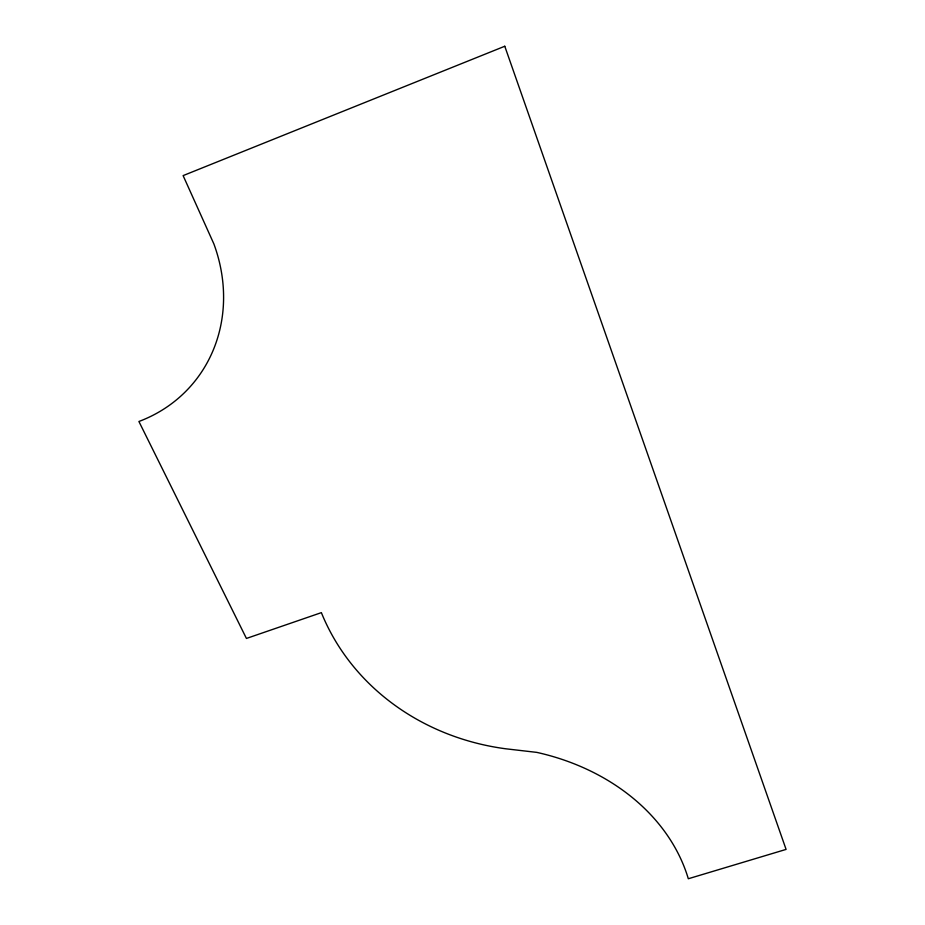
<?xml version="1.0" encoding="UTF-8"?>
<svg xmlns="http://www.w3.org/2000/svg" width="925" height="925" viewBox="0 0 925 925"><rect width="100%" height="100%" fill="white"/><g stroke="black" fill="none" stroke-linecap="round" stroke-linejoin="round"><path stroke-width="1.39" d="M504.772 46.25L183.115 175.611L213.86 243.876A158.626 142.08 41.1 0 1 138.912 421.488L246.432 638.447L321.368 612.639A238.315 217.468 -6.7 0 0 505.744 748.788L536.801 752.383A213.999 172.883 0.2 0 1 688.316 878.75L786.088 849.404L504.772 46.25"/></g></svg>
